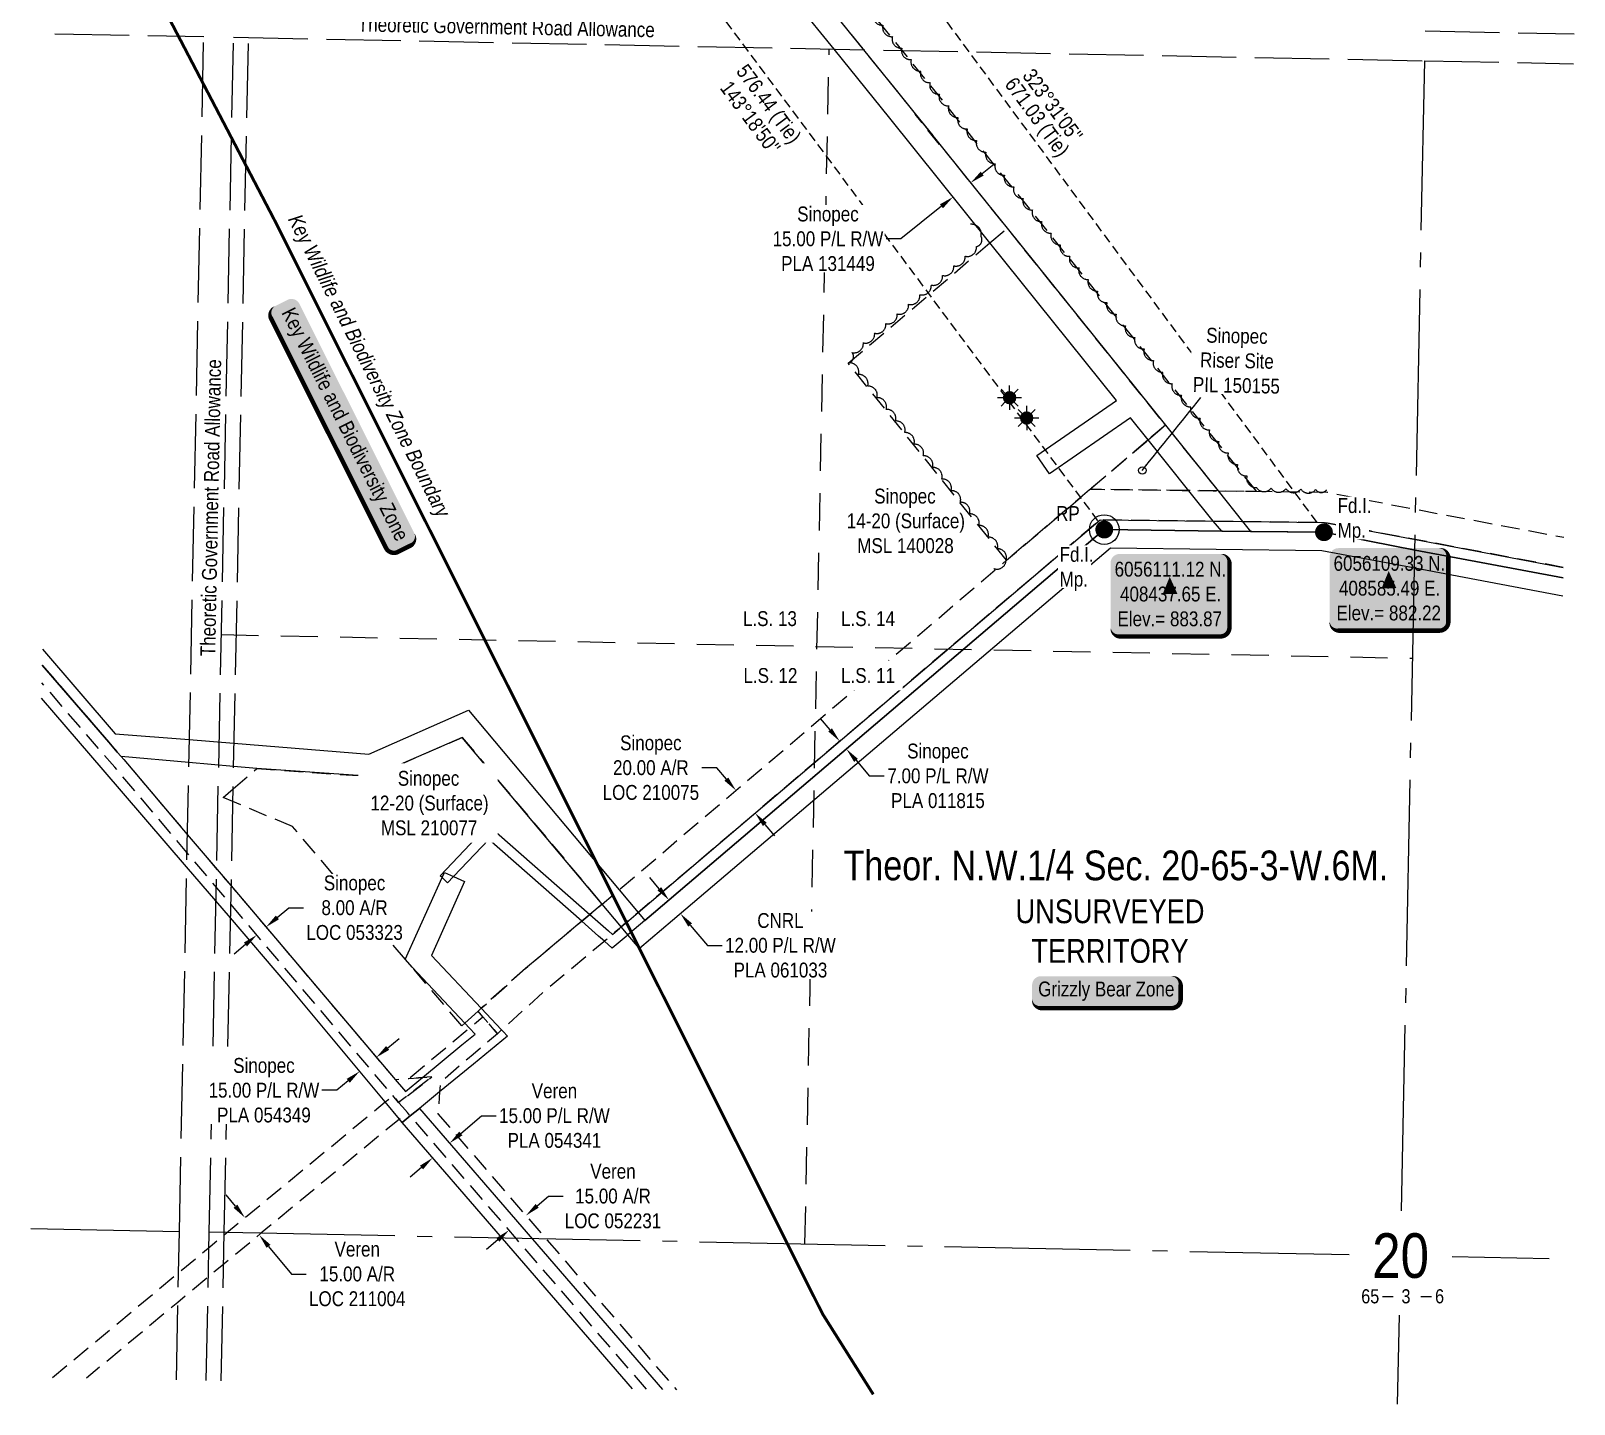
# Model space of a CAD drawing. Extents: x 406153 to 408770, y 6055523 to 6058345.
# Drawn here: x 407715 to 408754, y 6055523 to 6056447 of the extents above; entities that cross this region are included whole.
import ezdxf
from ezdxf.enums import TextEntityAlignment as Align

# ---------------------------------------------------------------- set-up
doc = ezdxf.new("R2010")
doc.units = 0
doc.header["$LTSCALE"] = 5
doc.header["$PDMODE"] = 34
doc.header["$PDSIZE"] = 0.03
for name, pattern in [('0', [1, 1, 0]), ('DASHDOT2', [12.7, 6.35, -3.175, 0, -3.175]), ('foc-ACCESSROAD', [3.75, 2.5, -1.25]), ('foc-LSD', [8, 5, -3]), ('foc-QUARTERLINE', [33, 25, -3, 2, -3]), ('foc-TIELINE', [1.875, 1.25, -0.625]), ('foc-UNSURVEYED', [12.5, 10, -2.5])]:
    doc.linetypes.add(name, pattern=pattern)
doc.layers.get('Defpoints').update_dxf_attribs({"color": 9})
for name, color, linetype in [('10', 1, 'Continuous'), ('35', 37, 'Continuous'), ('9', 3, 'Continuous'), ('AS-WILDLIFE', 131, 'DASHDOT2'), ('AS-WILDLIFE-BLOCK', 131, 'Continuous'), ('C-AR', 13, 'foc-ACCESSROAD'), ('C-RW', 13, 'Continuous'), ('C-SYMBOL', 7, 'Continuous'), ('C-WS', 13, 'foc-ACCESSROAD'), ('C-WS-S', 13, 'Continuous'), ('DETAIL-T', 7, 'Continuous'), ('F-AR', 190, 'foc-ACCESSROAD'), ('F-RW', 190, 'Continuous'), ('L-BD', 7, 'Continuous'), ('L-MON', 1, 'Continuous'), ('L-QSEC', 8, 'foc-QUARTERLINE'), ('L-ROAD-T', 7, 'Continuous'), ('L-SECLBL', 7, 'Continuous'), ('L-SECTION-LSD', 7, 'foc-LSD'), ('L-TIE', 7, 'foc-TIELINE'), ('L-UNS-T', 3, 'Continuous'), ('L-USEC', 7, 'foc-UNSURVEYED'), ('T-BUSH', 110, '0')]:
    doc.layers.add(name, color=color, linetype=linetype)
for name, color, linetype, lineweight in [('C-AR-T', 13, 'Continuous', 9), ('C-RW-T', 13, 'Continuous', 9), ('C-WS-T', 13, 'Continuous', 9), ('F-AR-T', 190, 'Continuous', 9), ('F-RW-T', 190, 'Continuous', 9)]:
    doc.layers.add(name, color=color, linetype=linetype, lineweight=lineweight)
doc.styles.add('100L', font='ARIALN.TTF', dxfattribs={"height": 11})
doc.styles.add('175L', font='ARIALN.TTF', dxfattribs={"height": 20})
doc.styles.add('18', font='ARIALN.TTF', dxfattribs={"height": 18})
doc.styles.add('240', font='ARIALN.TTF', dxfattribs={"height": 30})
doc.styles.add('80', font='ARIALN.TTF', dxfattribs={"height": 10})
doc.styles.add('80CG', font='ARIALN.TTF', dxfattribs={"height": 10})
doc.styles.add('80L', font='ARIALN.TTF', dxfattribs={"height": 10})
doc.styles.add('SIMPLEX', font='ARIALN.TTF')
doc.dimstyles.new('Compass 5 000', dxfattribs={"dimscale": 5, "dimtxt": 9, "dimasz": 2, "dimexe": 0.2, "dimexo": 0.0625, "dimgap": 0.5, "dimtad": 0, "dimtih": 1, "dimtoh": 1, "dimzin": 0, "dimdsep": 46, "dimtxsty": '80CG', "dimcen": 0.1, "dimse1": 1, "dimse2": 1, "dimclrd": 256, "dimclrt": 256, "dimaunit": 1, "dimadec": 4, "dimazin": 0, "dimtfac": 0.06, "dimtofl": 0, "dimtmove": 0, "dimatfit": 1, "dimfxl": 0.2, "dimtolj": 1, "dimtzin": 0, "dimlwd": -1, "dimarcsym": 0})

# ---------------------------------------------------------------- blocks, each defined once
blk = doc.blocks.new('fdia')
at = {"color": 255, "const_width": 1}
blk.add_lwpolyline([(-0.5, 0, 1), (0.5, 0, 1)], format="xyb", close=True, dxfattribs=at)
blk = doc.blocks.new('Fdiaa')
blk.add_blockref('fdia', (0, 0))
blk = doc.blocks.new('fdib')
at = {"color": 1, "const_width": 1.6}
blk.add_lwpolyline([(-0.4, 0, 1), (0.4, 0, 1)], format="xyb", close=True, dxfattribs=at)
at = {"color": 1}
blk.add_circle((0, 0), 0.8, dxfattribs=at)
blk = doc.blocks.new('Fdibb')
blk.add_blockref('fdib', (0, 0))
blk = doc.blocks.new('fdicc')
for name in ['Fdibb', 'Fdiaa']:
    blk.add_blockref(name, (0, 0))
blk = doc.blocks.new('FDI')
blk.add_blockref('fdicc', (0, 0))
blk = doc.blocks.new('GAS')
h = blk.add_hatch(color=255)
h.dxf.hatch_style = 1
edge = h.paths.add_edge_path()
edge.add_arc((0, 0), 0.9, 0, 360)
for p, q in [((-0.81, 0), (-1.62, 0)), ((-0.57, 0.57), (-1.14, 1.14)), ((0, 0.81), (0, 1.62)), ((0.57, 0.57), (1.14, 1.14)), ((1.62, 0), (0.81, 0)), ((-0.57, -0.57), (-1.14, -1.14)), ((0, -0.81), (0, -1.62)), ((1.14, -1.14), (0.57, -0.57))]:
    blk.add_line(p, q)
blk.add_circle((0, 0), 0.8)
blk = doc.blocks.new('L-SECLBL')
at = {"layer": '9', "color": 7}
for p, q in [((-5.1, -27.8), (-12.3, -27.8)), ((20.7, -27.8), (13.5, -27.8))]:
    blk.add_line(p, q, dxfattribs=at)
at = {"layer": '10', "color": 2, "style": 'SIMPLEX'}
blk.add_attdef('SEC', text='', height=30, dxfattribs=at).set_placement((0, 0), align=Align.MIDDLE)
at = {"layer": '10', "color": 5, "style": '80L'}
blk.add_attdef('TWP', text='', height=9.5, dxfattribs=at).set_placement((-14.4, -27.4), align=Align.MIDDLE_RIGHT)
blk.add_attdef('RGE', text='', height=9.5, dxfattribs=at).set_placement((3.6, -27.4), align=Align.MIDDLE_CENTER)
blk.add_attdef('MER', text='', height=9.5, dxfattribs=at).set_placement((23.2, -27.4), align=Align.MIDDLE_LEFT)
blk = doc.blocks.new('*D48')
at = {"layer": 'Defpoints', "color": 0, "linetype": 'Continuous', "transparency": 16777216}
for p in [(408008.7, 6055695.5), (407997.4, 6055685.7), (408048.4, 6055649.6)]:
    blk.add_point(p, dxfattribs=at)
at = {"layer": 'F-AR-T', "transparency": 16777216}
for p, q in [((408055.9, 6055656.2), (408063.5, 6055662.7)), ((408063.5, 6055662.7), (408073.5, 6055662.7)), ((408029.5, 6055633.3), (408021.9, 6055626.7))]:
    blk.add_line(p, q, dxfattribs=at)
at = {"layer": 'F-AR-T', "linetype": 'Continuous', "transparency": 16777216}
for points in [[(408054.9, 6055657.4), (408057, 6055654.9), (408048.4, 6055649.6)], [(408028.4, 6055634.5), (408030.6, 6055632), (408037, 6055639.8)]]:
    blk.add_solid(points, dxfattribs=at)
at = {"layer": 'F-AR-T', "linetype": 'Continuous', "transparency": 16777216, "insert": (408107, 6055662.7), "char_height": 10, "attachment_point": 5, "style": '80CG'}
blk.add_mtext('\\A1;Veren\\P15.00 A/R\\PLOC 052231', dxfattribs=at)
blk = doc.blocks.new('*D49')
at = {"layer": 'C-AR-T', "transparency": 16777216}
for p, q in [((407881.1, 6055850.2), (407888.8, 6055856.7)), ((407888.8, 6055856.7), (407898.8, 6055856.7)), ((407859.6, 6055832), (407852, 6055825.5))]:
    blk.add_line(p, q, dxfattribs=at)
for points in [[(407880.1, 6055851.5), (407882.2, 6055848.9), (407873.5, 6055843.7)], [(407858.6, 6055833.3), (407860.7, 6055830.7), (407867.3, 6055838.4)]]:
    blk.add_solid(points, dxfattribs=at)
at = {"layer": 'Defpoints', "color": 0, "transparency": 16777216}
for p in [(407867.3, 6055838.4), (407919.4, 6055777), (407925.6, 6055782.2)]:
    blk.add_point(p, dxfattribs=at)
at = {"layer": 'C-AR-T', "transparency": 16777216, "insert": (407933.1, 6055856.7), "char_height": 10, "attachment_point": 5, "style": '80CG', "bg_fill": 3, "box_fill_scale": 1.1, "bg_fill_color": 256, "bg_fill_true_color": 13158600, "bg_fill_transparency": 0}
blk.add_mtext('\\A1;Sinopec\\P8.00 A/R\\PLOC 053323', dxfattribs=at)
blk = doc.blocks.new('*D50')
at = {"layer": 'C-AR-T', "transparency": 16777216}
for p, q in [((408176.8, 6055950.9), (408166.8, 6055950.9)), ((408183.3, 6055943.3), (408176.8, 6055950.9)), ((408209.2, 6055912.8), (408215.7, 6055905.2))]:
    blk.add_line(p, q, dxfattribs=at)
for points in [[(408184.6, 6055944.3), (408182, 6055942.2), (408189.8, 6055935.6)], [(408210.5, 6055913.9), (408207.9, 6055911.7), (408202.7, 6055920.4)]]:
    blk.add_solid(points, dxfattribs=at)
at = {"layer": 'Defpoints', "color": 0, "transparency": 16777216}
for p in [(408188.6, 6055934.7), (408189.8, 6055935.6), (408201.6, 6055919.4)]:
    blk.add_point(p, dxfattribs=at)
at = {"layer": 'C-AR-T', "transparency": 16777216, "insert": (408132.5, 6055950.9), "char_height": 10, "attachment_point": 5, "style": '80CG'}
blk.add_mtext('\\A1;Sinopec\\P20.00 A/R\\PLOC 210075', dxfattribs=at)
blk = doc.blocks.new('*D51')
at = {"layer": 'Defpoints', "color": 0, "linetype": 'Continuous', "transparency": 16777216}
for p in [(407880.6, 6055665.7), (407890.1, 6055654.2), (407868.9, 6055636.6)]:
    blk.add_point(p, dxfattribs=at)
at = {"layer": 'F-AR-T', "transparency": 16777216}
for p, q in [((407853, 6055655.9), (407846.6, 6055663.6)), ((407875.2, 6055628.9), (407890.6, 6055610.3)), ((407890.6, 6055610.3), (407900.6, 6055610.3))]:
    blk.add_line(p, q, dxfattribs=at)
at = {"layer": 'F-AR-T', "linetype": 'Continuous', "transparency": 16777216}
for points in [[(407854.2, 6055657), (407851.7, 6055654.8), (407859.3, 6055648.2)], [(407876.5, 6055630), (407873.9, 6055627.9), (407868.9, 6055636.6)]]:
    blk.add_solid(points, dxfattribs=at)
at = {"layer": 'F-AR-T', "linetype": 'Continuous', "transparency": 16777216, "insert": (407934.9, 6055610.3), "char_height": 10, "attachment_point": 5, "style": '80CG'}
blk.add_mtext('\\A1;Veren\\P15.00 A/R\\PLOC 211004', dxfattribs=at)
blk = doc.blocks.new('*D52')
at = {"layer": 'C-AR-T', "transparency": 16777216}
for p, q in [((408253.2, 6055976.4), (408246.7, 6055984)), ((408270.6, 6055955.9), (408279.5, 6055945.4)), ((408279.5, 6055945.4), (408289.5, 6055945.4))]:
    blk.add_line(p, q, dxfattribs=at)
for points in [[(408254.4, 6055977.4), (408251.9, 6055975.3), (408259.6, 6055968.7)], [(408271.8, 6055956.9), (408269.3, 6055954.8), (408264.1, 6055963.5)]]:
    blk.add_solid(points, dxfattribs=at)
at = {"layer": 'Defpoints', "color": 0, "transparency": 16777216}
for p in [(408255, 6055964.8), (408259.5, 6055959.6), (408264.1, 6055963.5)]:
    blk.add_point(p, dxfattribs=at)
at = {"layer": 'C-AR-T', "transparency": 16777216, "insert": (408325.7, 6055945.4), "char_height": 10, "attachment_point": 5, "style": '80CG'}
blk.add_mtext('\\A1;Sinopec\\P7.00 P/L R/W\\PPLA 011815', dxfattribs=at)
blk = doc.blocks.new('*D53')
at = {"layer": 'Defpoints', "color": 0, "transparency": 16777216}
for p in [(407997.1, 6055698.3), (408002.2, 6055692.4), (407990.8, 6055682.6)]:
    blk.add_point(p, dxfattribs=at)
at = {"layer": 'F-RW-T', "transparency": 16777216}
for p, q in [((408004.6, 6055704.8), (408018.5, 6055716.8)), ((408018.5, 6055716.8), (408028.5, 6055716.8)), ((407978.2, 6055681.9), (407970.6, 6055675.4))]:
    blk.add_line(p, q, dxfattribs=at)
for points in [[(408003.5, 6055706.1), (408005.7, 6055703.6), (407997.1, 6055698.3)], [(407977.1, 6055683.2), (407979.2, 6055680.7), (407985.7, 6055688.5)]]:
    blk.add_solid(points, dxfattribs=at)
at = {"layer": 'F-RW-T', "transparency": 16777216, "insert": (408067.6, 6055716.8), "char_height": 10, "attachment_point": 5, "style": '80CG'}
blk.add_mtext('\\A1;Veren\\P15.00 P/L R/W\\PPLA 054341', dxfattribs=at)
blk = doc.blocks.new('*D54')
at = {"layer": 'C-AR-T', "transparency": 16777216}
for p, q in [((407955.4, 6055762.4), (407963, 6055768.8)), ((407921.1, 6055733.9), (407911.1, 6055733.9)), ((407928.8, 6055740.3), (407921.1, 6055733.9))]:
    blk.add_line(p, q, dxfattribs=at)
for points in [[(407954.3, 6055763.7), (407956.4, 6055761.1), (407947.7, 6055756)], [(407927.8, 6055741.6), (407929.9, 6055739), (407936.5, 6055746.7)]]:
    blk.add_solid(points, dxfattribs=at)
at = {"layer": 'Defpoints', "color": 0, "transparency": 16777216}
for p in [(407935.2, 6055770.9), (407924.1, 6055761.7), (407936.5, 6055746.7)]:
    blk.add_point(p, dxfattribs=at)
at = {"layer": 'C-AR-T', "transparency": 16777216, "insert": (407872.1, 6055733.9), "char_height": 10, "attachment_point": 5, "style": '80CG', "bg_fill": 3, "box_fill_scale": 1.1, "bg_fill_color": 256, "bg_fill_true_color": 13158600, "bg_fill_transparency": 0}
blk.add_mtext('\\A1;Sinopec\\P15.00 P/L R/W\\PPLA 054349', dxfattribs=at)
blk = doc.blocks.new('*D55')
at = {"layer": 'Defpoints', "color": 0, "transparency": 16777216}
for p in [(408143.7, 6055861), (408151.4, 6055851.9), (408152.4, 6055852.7)]:
    blk.add_point(p, dxfattribs=at)
at = {"layer": 'F-RW-T', "transparency": 16777216}
for p, q in [((408138.2, 6055869.5), (408131.7, 6055877.1)), ((408158.9, 6055845.1), (408170.6, 6055831.4)), ((408170.6, 6055831.4), (408180.6, 6055831.4))]:
    blk.add_line(p, q, dxfattribs=at)
for points in [[(408139.5, 6055870.6), (408136.9, 6055868.4), (408144.7, 6055861.9)], [(408160.2, 6055846.2), (408157.7, 6055844), (408152.4, 6055852.7)]]:
    blk.add_solid(points, dxfattribs=at)
at = {"layer": 'F-RW-T', "transparency": 16777216, "insert": (408219.7, 6055831.4), "char_height": 10, "attachment_point": 5, "style": '80CG', "bg_fill": 3, "box_fill_scale": 1.1, "bg_fill_color": 256, "bg_fill_true_color": 13158600, "bg_fill_transparency": 0}
blk.add_mtext('\\A1;CNRL\\P12.00 P/L R/W\\PPLA 061033', dxfattribs=at)
blk = doc.blocks.new('*U56')
h = blk.add_hatch(color=254)
edge = h.paths.add_edge_path()
edge.add_line((-34, -28.5), (34, -28.5))
edge.add_arc((34, -22.5), 6, 270, 360)
edge.add_line((40, -22.5), (40, 21))
edge.add_arc((34, 21), 6, 0, 90)
edge.add_line((34, 27), (-34, 27))
edge.add_arc((-34, 21), 6, 90, 180)
edge.add_line((-40, 21), (-40, -22.5))
edge.add_arc((-34, -22.5), 6, 180, 270)
at = {"color": 1, "flags": 128}
blk.add_lwpolyline([(-34, -28.5, 3, 3, 0), (34, -28.5, 3, 3, 0.414214), (40, -22.5, 3, 3, 0), (40, 21, 3, 0, 0.414214), (34, 27, 0, 0, 0), (-34, 27, 0, 0, 0.414214), (-40, 21, 0, 0, 0), (-40, -22.5, 0, 3, 0.414214)], format="xyseb", close=True, dxfattribs=at)
blk.add_lwpolyline([(-0.2, 11.6, 0, 10, 0), (0, 0, 5, 5, 0)], format="xyseb", dxfattribs=at)
at = {"color": 1, "style": '80'}
blk.add_attdef('ENTER_TEXT_001', (-36, -5), '', height=10, dxfattribs=at)
blk = doc.blocks.new('*D57')
at = {"layer": 'C-RW-T', "transparency": 16777216}
for p, q in [((408355.5, 6056350.6), (408363.3, 6056356.9)), ((408328.1, 6056328.6), (408300.8, 6056306.7)), ((408300.8, 6056306.7), (408290.8, 6056306.7))]:
    blk.add_line(p, q, dxfattribs=at)
for points in [[(408354.5, 6056351.9), (408356.5, 6056349.3), (408347.7, 6056344.4)], [(408327, 6056329.9), (408329.1, 6056327.3), (408335.9, 6056334.9)]]:
    blk.add_solid(points, dxfattribs=at)
at = {"layer": 'Defpoints', "color": 0, "transparency": 16777216}
for p in [(408335.9, 6056334.9), (408354, 6056336.5), (408342.2, 6056327)]:
    blk.add_point(p, dxfattribs=at)
at = {"layer": 'C-RW-T', "transparency": 16777216, "insert": (408251.7, 6056306.7), "char_height": 10, "attachment_point": 5, "style": '80CG', "bg_fill": 3, "box_fill_scale": 1.1, "bg_fill_color": 256, "bg_fill_true_color": 13158600, "bg_fill_transparency": 0}
blk.add_mtext('\\A1;Sinopec\\P15.00 P/L R/W\\PPLA 131449', dxfattribs=at)
blk = doc.blocks.new('*U58')
h = blk.add_hatch(color=255)
edge = h.paths.add_edge_path()
edge.add_line((-86.5, -11.5), (86.5, -11.5))
edge.add_arc((86.5, -5.5), 6, 270, 360)
edge.add_line((92.5, -5.5), (92.5, 4))
edge.add_arc((86.5, 4), 6, 0, 90)
edge.add_line((86.5, 10), (-86.5, 10))
edge.add_arc((-86.5, 4), 6, 90, 180)
edge.add_line((-92.5, 4), (-92.5, -5.5))
edge.add_arc((-86.5, -5.5), 6, 180, 270)
at = {"color": 131, "flags": 128}
blk.add_lwpolyline([(-86.5, -11.5, 3, 3, 0), (86.5, -11.5, 3, 3, 0.414214), (92.5, -5.5, 3, 3, 0), (92.5, 4, 3, 0, 0.414214), (86.5, 10, 0, 0, 0), (-86.5, 10, 0, 0, 0.414214), (-92.5, 4, 0, 0, 0), (-92.5, -5.5, 0, 3, 0.414214)], format="xyseb", close=True, dxfattribs=at)
at = {"color": 131, "style": '80'}
blk.add_attdef('ENTER_TEXT_001', (-36, -5), '', height=10, dxfattribs=at)
blk = doc.blocks.new('*U60')
h = blk.add_hatch(color=255)
edge = h.paths.add_edge_path()
edge.add_line((-44, -11.5), (44, -11.5))
edge.add_arc((44, -5.5), 6, 270, 360)
edge.add_line((50, -5.5), (50, 4))
edge.add_arc((44, 4), 6, 0, 90)
edge.add_line((44, 10), (-44, 10))
edge.add_arc((-44, 4), 6, 90, 180)
edge.add_line((-50, 4), (-50, -5.5))
edge.add_arc((-44, -5.5), 6, 180, 270)
at = {"color": 131, "flags": 128}
blk.add_lwpolyline([(-44, -11.5, 3, 3, 0), (44, -11.5, 3, 3, 0.414214), (50, -5.5, 3, 3, 0), (50, 4, 3, 0, 0.414214), (44, 10, 0, 0, 0), (-44, 10, 0, 0, 0.414214), (-50, 4, 0, 0, 0), (-50, -5.5, 0, 3, 0.414214)], format="xyseb", close=True, dxfattribs=at)
at = {"color": 131, "style": '80'}
blk.add_attdef('ENTER_TEXT_001', (-36, -5), '', height=10, dxfattribs=at)
blk = doc.blocks.new('RP')
at = {"layer": '35', "color": 3}
blk.add_circle((0, 0), 10, dxfattribs=at)
at = {"layer": '35', "color": 3, "style": '80'}
blk.add_attdef('RP_001', (-32.4, 5.8), '', height=10, dxfattribs=at)

msp = doc.modelspace()

# ---------------------------------------------------------------- linework, layer by layer
at = {"layer": 'C-AR', "flags": 128}
msp.add_lwpolyline([(408540.165, 6056136.881), (408320.603, 6056410.019), (408150.938, 6056619.709), (408115.189, 6056590.792), (408172.208, 6056561.636), (408305.041, 6056397.469), (408514.273, 6056137.182)], close=True, dxfattribs=at)
for points in [[(408326.832, 6056370.163), (408310.425, 6056390.593)], [(408746.561, 6056085.677), (408647.029, 6056104.425), (408585.924, 6056115.934), (408530.306, 6056116.592), (408511.44, 6056116.815), (408510.861, 6056116.822), (408434.939, 6056117.72), (408124.011, 6055853.497), (408117.622, 6055848.068), (408112.583, 6055843.786), (408111.384, 6055842.767), (408106.638, 6055838.734), (408101.248, 6055834.164), (408100.825, 6055833.877), (408091.656, 6055826.214), (408061.192, 6055800.759), (408049.033, 6055789.798), (408032.091, 6055774.526), (408029.219, 6055771.937), (408019.484, 6055783.352), (408016.273, 6055787.176), (408018.384, 6055789.079), (408048.071, 6055815.841), (408085.939, 6055847.633), (408091.335, 6055852.188), (408099.675, 6055859.165), (408111.139, 6055868.79), (408371.866, 6056090.435), (408428.11, 6056138.226), (408490.104, 6056137.475), (408510.952, 6056137.222), (408536.919, 6056136.918), (408587.912, 6056136.289), (408647.438, 6056124.687), (408746.975, 6056105.938)], [(407722.889, 6056019.975), (407767.635, 6055968.155), (407773.417, 6055961.458), (407775.952, 6055958.522), (407777.727, 6055956.466), (407820.497, 6055906.082), (407849.959, 6055871.374), (407959.293, 6055742.578), (407960.484, 6055741.175), (407969.55, 6055741.803), (407976.138, 6055742.259), (407978.711, 6055742.437), (407985.082, 6055742.878), (407962.766, 6055725.788), (407958.869, 6055730.371), (407849.711, 6055859.163), (407820.25, 6055893.924), (407771.659, 6055951.256), (407769.879, 6055953.317), (407722.648, 6056008.01)]]:
    msp.add_lwpolyline(points, dxfattribs=at)
at = {"layer": 'C-RW'}
for points in [[(408250.706, 6056464.622), (408275.504, 6056433.973), (408305.073, 6056397.43), (408353.483, 6056337.207), (408372.284, 6056313.818), (408478.823, 6056181.282), (408497.616, 6056157.903), (408514.32, 6056137.123), (408530.752, 6056116.587), (408536.105, 6056109.926), (408517.133, 6056110.156), (408516.67, 6056110.162), (408510.861, 6056116.823), (408494.571, 6056137.164), (408467.177, 6056171.398), (408455.269, 6056186.201), (408400.893, 6056148.528), (408392.35, 6056160.858), (408445.852, 6056197.925), (408360.681, 6056303.972), (408293.236, 6056387.948), (408255.812, 6056434.264), (408231.044, 6056464.922)], [(408746.416, 6056078.578), (408646.886, 6056097.322), (408585.49, 6056109.328), (408537.056, 6056109.915), (408516.67, 6056110.162), (408437.645, 6056111.12), (408134.359, 6055853.101), (408128.498, 6055848.105), (408117.081, 6055838.427), (408115.878, 6055837.408), (408106.563, 6055829.491), (408101.248, 6055834.164), (408097.265, 6055837.67), (408085.939, 6055847.633), (408023.393, 6055902.652), (407999.729, 6055877.693), (407995.702, 6055873.446), (407991.956, 6055877.007), (407990.631, 6055878.267), (408022.957, 6055912.337), (408091.335, 6055852.188), (408103.959, 6055841.09), (408106.638, 6055838.734), (408111.384, 6055842.767), (408112.583, 6055843.786), (408117.622, 6055848.068), (408124.011, 6055853.497), (408434.939, 6056117.72), (408510.861, 6056116.822), (408511.44, 6056116.815), (408530.306, 6056116.592), (408585.924, 6056115.934), (408647.029, 6056104.425), (408746.561, 6056085.677)], [(407722.889, 6056019.975), (407767.635, 6055968.155), (407773.417, 6055961.458), (407775.952, 6055958.522), (407777.727, 6055956.466), (407820.497, 6055906.082), (407849.959, 6055871.374), (407959.293, 6055742.578), (407960.484, 6055741.175), (407966.095, 6055734.564), (407967.357, 6055733.078), (407978.711, 6055742.437), (408005.335, 6055764.384), (408014.18, 6055771.675), (408010.345, 6055775.747), (408007.245, 6055779.038), (407971.823, 6055816.649), (407967.204, 6055821.787), (407991.956, 6055877.007), (407993.511, 6055880.477), (407999.729, 6055877.693), (408007.186, 6055874.354), (407984.892, 6055824.642), (408018.384, 6055789.08), (408032.091, 6055774.526), (408033.072, 6055773.485), (408036.068, 6055770.304), (408013.109, 6055751.467), (407990.317, 6055732.766), (407976.831, 6055721.702), (407970.623, 6055716.649), (407965.23, 6055712.185), (407963.259, 6055714.552), (407953.669, 6055726.078), (407887.577, 6055805.508), (407849.522, 6055849.833), (407820.051, 6055884.159), (407763.961, 6055949.49), (407722.438, 6055997.603)]]:
    msp.add_lwpolyline(points, dxfattribs=at)
at = {"layer": 'C-WS'}
for points in [[(408427.808, 6056137.969), (408371.861, 6056090.454), (408265.378, 6056223.036), (408360.681, 6056303.972), (408372.263, 6056313.801), (408478.823, 6056181.282), (408467.177, 6056171.398), (408427.808, 6056137.969)], [(408492.021, 6056137.451), (408428.11, 6056138.226), (408467.171, 6056171.398), (408478.823, 6056181.282), (408497.617, 6056157.902), (408514.272, 6056137.183), (408492.021, 6056137.451)], [(408005.511, 6055971.353), (408099.675, 6055859.165), (408091.342, 6055852.175), (408085.939, 6055847.633), (408048.071, 6055815.841), (408018.384, 6055789.08), (408016.273, 6055787.176), (408007.245, 6055779.039), (408005.295, 6055777.281), (407971.823, 6055816.649), (407967.274, 6055821.948), (407891.23, 6055911.438), (407851.115, 6055928.14), (407844.596, 6055930.854), (407851.287, 6055936.605), (407867.222, 6055950.3), (407945.228, 6055944.924), (408005.511, 6055971.353)]]:
    msp.add_lwpolyline(points, close=True, dxfattribs=at)
at = {"layer": 'F-AR', "flags": 128}
for points in [[(408129.586, 6055532.787), (408042.033, 6055634.05), (407970.614, 6055716.659), (407968.61, 6055718.97), (407965.342, 6055722.737), (407962.766, 6055725.788), (407985.082, 6055742.878), (407978.711, 6055742.437), (407976.138, 6055742.259), (407969.55, 6055741.803), (408010.345, 6055775.747), (408019.484, 6055783.352), (408029.219, 6055771.937), (408012.963, 6055758.074), (408009.102, 6055754.782), (407990.805, 6055739.18), (407990.317, 6055732.766), (407989.2, 6055718.095), (408062.207, 6055633.651), (408149.762, 6055532.388)], [(407729.785, 6055540.698), (407783.151, 6055585.033), (407814.495, 6055611.073), (407835.813, 6055628.784), (407845.182, 6055636.519), (407846.885, 6055637.925), (407953.669, 6055726.078), (407958.869, 6055730.371), (407962.766, 6055725.788), (407965.342, 6055722.737), (407968.61, 6055718.97), (407963.259, 6055714.552), (407869.884, 6055637.467), (407845.367, 6055617.229), (407844.779, 6055616.74), (407814.092, 6055591.246), (407792.715, 6055573.485), (407752.703, 6055540.245)]]:
    msp.add_lwpolyline(points, dxfattribs=at)
at = {"layer": 'F-RW'}
for points in [[(407723.104, 6056030.606), (407772.026, 6055973.825), (407821.794, 6055969.833), (407851.914, 6055967.416), (407942.59, 6055960.143), (408009.776, 6055989.596), (408111.148, 6055868.81), (408124.011, 6055853.497), (408125.283, 6055851.981), (408128.502, 6055848.122), (408134.288, 6055853.047), (408437.645, 6056111.12), (408516.67, 6056110.162), (408536.105, 6056109.926), (408585.49, 6056109.328), (408646.886, 6056097.322), (408746.416, 6056078.578)], [(408746.167, 6056066.396), (408646.64, 6056085.117), (408584.06, 6056096.889), (408441.81, 6056098.631), (408146.991, 6055848.1), (408124.793, 6055829.238), (408117.081, 6055838.427), (408114.876, 6055841.054), (408112.583, 6055843.786), (408111.579, 6055844.982), (408099.675, 6055859.165), (408005.511, 6055971.353), (407945.228, 6055944.924), (407867.222, 6055950.3), (407851.594, 6055951.708), (407821.481, 6055954.42), (407775.948, 6055958.523), (407773.417, 6055961.452), (407767.635, 6055968.149), (407722.889, 6056019.97)], [(408120.164, 6055532.973), (408032.614, 6055634.237), (407965.23, 6055712.185), (407970.612, 6055716.662), (407976.831, 6055721.702), (408052.794, 6055633.837), (408140.347, 6055532.574)]]:
    msp.add_lwpolyline(points, dxfattribs=at)
at = {"layer": 'L-QSEC'}
for p, q in [((408637.695, 6055652.716), (408653.301, 6056426.514)), ((407715.24, 6055640.958), (407815.193, 6055638.985)), ((407835.297, 6055638.587), (408602.554, 6055623.404)), ((408671.823, 6055622.034), (408737.055, 6055620.743)), ((408635.074, 6055522.784), (408636.283, 6055582.73))]:
    msp.add_line(p, q, dxfattribs=at)
at = {"layer": 'L-SECTION-LSD'}
for p, q in [((408236.189, 6055630.654), (408252.471, 6056434.433)), ((407843.473, 6056040.469), (408645.195, 6056024.607))]:
    msp.add_line(p, q, dxfattribs=at)
at = {"layer": 'L-TIE'}
for p, q in [((408186.686, 6056648.627), (408585.49, 6056109.328)), ((408093.415, 6056573.178), (408437.645, 6056111.12))]:
    msp.add_line(p, q, dxfattribs=at)
at = {"layer": 'L-USEC'}
for p, q in [((407731.478, 6056444.725), (407831.545, 6056442.749)), ((407815.193, 6055638.985), (407831.545, 6056442.749)), ((407835.297, 6055638.576), (407851.649, 6056442.34)), ((407845.349, 6055638.371), (407861.701, 6056442.136)), ((407851.649, 6056442.352), (408653.301, 6056426.514)), ((407851.649, 6056442.352), (407851.649, 6056442.343)), ((407861.706, 6056442.153), (407861.706, 6056442.14)), ((408653.699, 6056446.619), (408753.868, 6056444.635)), ((408653.301, 6056426.514), (408753.462, 6056424.531)), ((407813.16, 6055539.048), (407815.193, 6055638.985)), ((407833.265, 6055538.65), (407835.297, 6055638.576)), ((407843.317, 6055538.452), (407845.349, 6055638.371))]:
    msp.add_line(p, q, dxfattribs=at)
at = {"layer": 'T-BUSH', "flags": 128}
for points in [[(408092.882, 6056573.676, 0.52056705), (408086.49, 6056581.361, 0.52056705), (408080.098, 6056589.046, 0.52056705), (408073.706, 6056596.731, 0.52056705), (408067.314, 6056604.416, 0.52056705), (408060.922, 6056612.1, 0.52056705), (408054.53, 6056619.785, 0.52056705), (408048.138, 6056627.47, 0.52056705), (408041.746, 6056635.155, 0.52056705), (408035.354, 6056642.84, 0.52056705), (408028.962, 6056650.525, 0.52056705), (408022.57, 6056658.209, 0.52056705), (408016.178, 6056665.894, 0.52056705), (408009.821, 6056673.576, 0.52056705), (408017.432, 6056680.055, 0.52056705), (408025.044, 6056686.533, 0.52056705), (408032.656, 6056693.012, 0.52056705), (408040.268, 6056699.491, 0.52056705), (408047.88, 6056705.97, 0.52056705), (408055.491, 6056712.448, 0.52056705), (408063.103, 6056718.927, 0.52056705), (408070.715, 6056725.406, 0.52056705), (408078.327, 6056731.885, 0.52056705), (408085.939, 6056738.363, 0.52056705), (408093.55, 6056744.842, 0.52056705), (408101.162, 6056751.321, 0.52056705), (408107.885, 6056748.381, 0.52056705), (408114.15, 6056740.592, 0.52056705), (408120.415, 6056732.804, 0.52056705), (408126.679, 6056725.015, 0.52056705), (408132.944, 6056717.226, 0.52056705), (408139.209, 6056709.437, 0.52056705), (408145.474, 6056701.648, 0.52056705), (408151.739, 6056693.86, 0.52056705), (408158.004, 6056686.071, 0.52056705), (408164.268, 6056678.282, 0.52056705), (408170.533, 6056670.493, 0.52056705), (408176.798, 6056662.704, 0.52056705), (408183.063, 6056654.915, 0.52056705), (408188.059, 6056647.236, 0.52056705), (408180.556, 6056640.631, 0.52056705), (408173.053, 6056634.026, 0.52056705), (408165.551, 6056627.422, 0.52056705), (408158.048, 6056620.817, 0.52056705), (408156.244, 6056613.226, 0.52056705), (408161.979, 6056605.04, 0.52056705), (408168.173, 6056597.202, 0.52056705), (408174.518, 6056589.478, 0.52056705), (408180.863, 6056581.754, 0.52056705), (408187.208, 6056574.03, 0.52056705), (408193.553, 6056566.307, 0.52056705), (408199.897, 6056558.583, 0.52056705), (408206.242, 6056550.859, 0.52056705), (408212.587, 6056543.135, 0.52056705), (408218.932, 6056535.412, 0.52056705), (408225.277, 6056527.688, 0.52056705), (408231.622, 6056519.964, 0.52056705), (408237.967, 6056512.24, 0.52056705), (408244.311, 6056504.517, 0.52056705), (408250.656, 6056496.793, 0.52056705), (408257.001, 6056489.069, 0.52056705), (408263.346, 6056481.345, 0.52056705), (408269.691, 6056473.621, 0.52056705), (408276.036, 6056465.898, 0.52056705), (408282.381, 6056458.174, 0.52056705), (408288.725, 6056450.45, 0.52056705), (408295.07, 6056442.726, 0.52056705), (408301.415, 6056435.003, 0.52056705), (408307.76, 6056427.279, 0.52056705), (408314.105, 6056419.555, 0.52056705), (408320.401, 6056411.792, 0.52056705), (408326.666, 6056404.003, 0.52056705), (408332.931, 6056396.215, 0.52056705), (408339.196, 6056388.426, 0.52056705), (408345.461, 6056380.637, 0.52056705), (408351.727, 6056372.849, 0.52056705), (408357.992, 6056365.06, 0.52056705), (408364.257, 6056357.271, 0.52056705), (408370.522, 6056349.483, 0.52056705), (408376.787, 6056341.694, 0.52056705), (408383.052, 6056333.905, 0.52056705), (408389.317, 6056326.117, 0.52056705), (408395.582, 6056318.328, 0.52056705), (408401.847, 6056310.539, 0.52056705), (408408.112, 6056302.751, 0.52056705), (408414.377, 6056294.962, 0.52056705), (408420.642, 6056287.173, 0.52056705), (408426.907, 6056279.385, 0.52056705), (408433.172, 6056271.596, 0.52056705), (408439.437, 6056263.808, 0.52056705), (408445.702, 6056256.019, 0.52056705), (408451.967, 6056248.23, 0.52056705), (408458.232, 6056240.442, 0.52056705), (408464.497, 6056232.653, 0.52056705), (408470.762, 6056224.864, 0.52056705), (408477.027, 6056217.076, 0.52056705), (408483.292, 6056209.287, 0.52056705), (408489.557, 6056201.498, 0.52056705), (408495.846, 6056193.729, 0.52056705), (408502.156, 6056185.976, 0.52056705), (408508.465, 6056178.224, 0.52056705), (408514.775, 6056170.471, 0.52056705), (408521.085, 6056162.719, 0.52056705), (408527.395, 6056154.966, 0.52056705), (408533.704, 6056147.214, 0.52056705), (408540.014, 6056139.461, 0.52056705), (408549.915, 6056138.985, 0.52056705), (408559.906, 6056138.693, 0.52056705), (408569.897, 6056138.401, 0.52056705), (408579.889, 6056138.109, 0.52056705), (408587.301, 6056137.892, 0.52056705)], [(408363.234, 6056084.915, 0.52056705), (408371.548, 6056090.463, 0.52056705), (408365.691, 6056098.219, 0.52056705), (408359.458, 6056106.034, 0.52056705), (408353.225, 6056113.848, 0.52056705), (408346.992, 6056121.662, 0.52056705), (408340.759, 6056129.477, 0.52056705), (408334.526, 6056137.291, 0.52056705), (408328.293, 6056145.106, 0.52056705), (408322.061, 6056152.92, 0.52056705), (408315.828, 6056160.734, 0.52056705), (408309.595, 6056168.549, 0.52056705), (408303.362, 6056176.363, 0.52056705), (408297.129, 6056184.178, 0.52056705), (408290.896, 6056191.992, 0.52056705), (408284.663, 6056199.806, 0.52056705), (408278.43, 6056207.621, 0.52056705), (408272.197, 6056215.435, 0.52056705), (408265.964, 6056223.25, 0.52056705), (408267.874, 6056230.278, 0.52056705), (408275.487, 6056236.755, 0.52056705), (408283.1, 6056243.233, 0.52056705), (408290.713, 6056249.711, 0.52056705), (408298.325, 6056256.188, 0.52056705), (408305.938, 6056262.666, 0.52056705), (408313.551, 6056269.144, 0.52056705), (408321.163, 6056275.622, 0.52056705), (408328.776, 6056282.099, 0.52056705), (408336.389, 6056288.577, 0.52056705), (408344.002, 6056295.055, 0.52056705), (408351.614, 6056301.532, 0.52056705), (408354.69, 6056308.364, 0.52056705), (408347.702, 6056316.497, 0.52056705)]]:
    msp.add_lwpolyline(points, format="xyb", dxfattribs=at)

# ---------------------------------------------------------------- block references
at = {"layer": 'AS-WILDLIFE-BLOCK'}
ref = msp.add_blockref('*U58', (407925.781, 6056181.212), dxfattribs=dict(at, xscale=0.99956919, yscale=0.99956919, zscale=0.99956919, rotation=296.6233974552898))
ref.add_attrib('ENTER_TEXT_001', 'Key Wildlife and Biodiversity Zone', (407883.681, 6056257.132), dxfattribs={"layer": '0', "color": 131, "height": 9.99569, "rotation": 296.623397, "style": '80'})
ref = msp.add_blockref('*U60', (408439.061, 6055800.681), dxfattribs=at)
ref.add_attrib('ENTER_TEXT_001', 'Grizzly Bear Zone', (408393.15, 6055797.062), dxfattribs={"layer": '0', "color": 131, "height": 10, "style": '80'})
at = {"layer": 'C-WS-S', "xscale": 5.000000000000026, "yscale": 5.000000000000026, "zscale": 5.000000000000026}
for p in [(408373.91, 6056199.853), (408385.421, 6056186.182)]:
    msp.add_blockref('GAS', p, dxfattribs=at)
at = {"layer": 'DETAIL-T'}
ref = msp.add_blockref('*U56', (408481.899, 6056067.714), dxfattribs=dict(at, xscale=0.9995612910157771, yscale=0.9995612910157771, zscale=0.9995612910157771))
ref.add_attrib('ENTER_TEXT_001', '6056111.12 N.', (408444.62, 6056079.481), dxfattribs={"layer": '0', "color": 1, "height": 9.99561, "style": '80'})
ref.add_attrib('ENTER_TEXT_002', '408437.65 E.', (408448.258, 6056062.781), dxfattribs={"layer": '0', "color": 1, "height": 9.99561, "style": '80'})
ref.add_attrib('ENTER_TEXT_003', 'Elev.= 883.87', (408446.54, 6056046.08), dxfattribs={"layer": '0', "color": 1, "height": 9.99561, "style": '80'})
ref = msp.add_blockref('*U56', (408629.246, 6056071.634), dxfattribs=dict(at, xscale=0.9995612910157771, yscale=0.9995612910157771, zscale=0.9995612910157771))
ref.add_attrib('ENTER_TEXT_001', '6056109.33 N.', (408591.967, 6056083.402), dxfattribs={"layer": '0', "color": 1, "height": 9.99561, "style": '80'})
ref.add_attrib('ENTER_TEXT_002', '408585.49 E.', (408595.604, 6056066.701), dxfattribs={"layer": '0', "color": 1, "height": 9.99561, "style": '80'})
ref.add_attrib('ENTER_TEXT_003', 'Elev.= 882.22', (408593.917, 6056050.001), dxfattribs={"layer": '0', "color": 1, "height": 9.99561, "style": '80'})
at = {"layer": 'L-BD', "xscale": 0.99956919, "yscale": 0.99956919, "zscale": 0.99956919}
msp.add_blockref('RP', (408437.645, 6056111.12), dxfattribs=at).add_auto_attribs({'RP_001': 'RP'})
at = {"layer": 'L-MON', "xscale": 5.000000000000026, "yscale": 5.000000000000026, "zscale": 5.000000000000026}
msp.add_blockref('FDI', (408437.645, 6056111.12), dxfattribs=at)
at = {"layer": 'L-SECLBL', "linetype": 'Continuous', "xscale": 0.99956919, "yscale": 0.99956919, "zscale": 0.99956919}
msp.add_blockref('L-SECLBL', (408637.09, 6055622.721), dxfattribs=at).add_auto_attribs({'SEC': '20', 'TWP': '65', 'RGE': '3', 'MER': '6'})

# ---------------------------------------------------------------- texts
at = {"layer": 'AS-WILDLIFE', "insert": (407941.721, 6056220.68), "char_height": 10, "attachment_point": 5, "rotation": 296.623397, "style": '240'}
msp.add_mtext_dynamic_manual_height_columns('{\\fArial Narrow|b0|i1|c0|p34;Key Wildlife and Biodiversity Zone Boundary}', width=226.91446, gutter_width=44.981, heights=[0], dxfattribs=at)
at = {"layer": 'C-SYMBOL', "color": 3, "linetype": 'Continuous', "style": '175L'}
msp.add_text('Theor. N.W.1/4 Sec. 20-65-3-W.6M.', height=19.99138, dxfattribs=at).set_placement((408445.487, 6055869.212), align=Align.BOTTOM_CENTER)
at = {"layer": 'C-WS-T', "insert": (408263.742, 6056138.644), "char_height": 9.99141, "attachment_point": 1, "style": '18'}
msp.add_mtext_dynamic_manual_height_columns('\\pi19.07866;Sinopec\\P\\pi0.64634;14-20 (Surface)\\P\\pi7.67646;MSL 140028', width=78.89312, gutter_width=99.914, heights=[0], dxfattribs=at)
at = {"layer": 'L-BD', "style": '80L'}
for s, rotation, p in [('576.44 (Tie)', 306.6859, (408210.942, 6056396.805)), ("323°31'05''", 306.4824, (408402.992, 6056396.503)), ("143°18'50''", 306.6859, (408199.519, 6056388.295)), ('671.03 (Tie)', 306.4824, (408391.54, 6056388.034))]:
    msp.add_text(s, height=9.99569, rotation=rotation, dxfattribs=at).set_placement(p, align=Align.MIDDLE)
at = {"layer": 'L-ROAD-T', "style": '80L'}
for rotation, p in [(358.868198, (408035.214, 6056449.261)), (88.834523, (407836.312, 6056125.823))]:
    msp.add_text('Theoretic Government Road Allowance', height=9.99569, rotation=rotation, dxfattribs=at).set_placement(p, align=Align.MIDDLE_CENTER)
at = {"layer": 'L-UNS-T', "color": 3, "insert": (408441.499, 6055840.879), "char_height": 15.99311, "attachment_point": 5, "style": '80L'}
msp.add_mtext_dynamic_manual_height_columns('UNSURVEYED TERRITORY', width=126.35929, gutter_width=47.48, heights=[0], dxfattribs=at)

# ---------------------------------------------------------------- dimensions: what is measured, and where the dimension line sits
at = {"layer": 'C-AR-T'}
dim = msp.add_aligned_dim(p1=(408201.591, 6055919.424), p2=(408188.633, 6055934.667), distance=-1.491, text='Sinopec\\P20.00 A/R\\PLOC 210075', dimstyle='Compass 5 000', dxfattribs=at)
dim.commit()
dim.dimension.update_dxf_attribs({"geometry": '*D50', "text_midpoint": (408132.48, 6055950.871)})
dim = msp.add_linear_dim(base=(408264.101, 6055963.474), p1=(408255.033, 6055964.839), p2=(408259.509, 6055959.572), angle=310.357116, text='Sinopec\\P7.00 P/L R/W\\PPLA 011815', dimstyle='Compass 5 000', dxfattribs=at)
dim.commit()
dim.dimension.update_dxf_attribs({"geometry": '*D52', "text_midpoint": (408325.723, 6055945.387), "dimtype": 161})
at = {"layer": 'F-AR-T', "linetype": 'Continuous'}
for base, p1, p2, angle, text, picture, middle in [((408048.384, 6055649.639), (407997.363, 6055685.718), (408008.71, 6055695.529), 40.845311, 'Veren\\P15.00 A/R\\PLOC 052231', '*D48', (408107.027, 6055662.719)), ((407868.863, 6055636.624), (407880.581, 6055665.742), (407890.127, 6055654.178), 309.540894, 'Veren\\P15.00 A/R\\PLOC 211004', '*D51', (407934.921, 6055610.257))]:
    dim = msp.add_linear_dim(base=base, p1=p1, p2=p2, angle=angle, text=text, dimstyle='Compass 5 000', dxfattribs=at)
    dim.commit()
    dim.dimension.update_dxf_attribs({"geometry": picture, "text_midpoint": middle, "dimtype": 161})
at = {"layer": 'F-RW-T'}
dim = msp.add_linear_dim(base=(407997.071, 6055698.29), p1=(407990.836, 6055682.565), p2=(408002.184, 6055692.376), angle=40.844779, text='Veren\\P15.00 P/L R/W\\PPLA 054341', dimstyle='Compass 5 000', dxfattribs=at)
dim.commit()
dim.dimension.update_dxf_attribs({"geometry": '*D53', "text_midpoint": (408067.566, 6055716.799), "dimtype": 161})

# ---------------------------------------------------------------- next in the draw order: texts
at = {"layer": 'C-WS-T', "insert": (408497.653, 6056247.107), "char_height": 9.99141, "attachment_point": 1, "rotation": 358.741988, "style": '80', "bg_fill": 3, "box_fill_scale": 1.1, "bg_fill_color": 256, "bg_fill_transparency": 0}
msp.add_mtext_dynamic_manual_height_columns('\\pi8.72259;Sinopec\\P\\pi4.9741;Riser Site\\P\\pi0.48955;PIL 150155', width=58.18097, gutter_width=44.961, heights=[0], dxfattribs=at)
at = {"layer": 'L-MON', "linetype": 'Continuous', "char_height": 9.9957, "attachment_point": 1, "style": '80L', "bg_fill": 3, "box_fill_scale": 1.1, "bg_fill_color": 256, "bg_fill_transparency": 0}
for insert in [(408594.651, 6056132.278), (408407.582, 6056099.428)]:
    msp.add_mtext_dynamic_manual_height_columns('Fd.I.\\PMp.', width=20.16986, gutter_width=49.978, heights=[0], dxfattribs=dict(at, insert=insert))
at = {"layer": 'L-SECTION-LSD', "attachment_point": 1, "style": '100L', "bg_fill": 3, "box_fill_scale": 1.5, "bg_fill_color": 256, "bg_fill_transparency": 0}
for s, width, insert, char_height in [('\\pi1.88798;L.S. 13', 36.81835, (408192.599, 6056056.223), 9.99569), ('L.S. 14', 36.98226, (408260.529, 6056056.223), 9.9957), ('\\pi2.22673;L.S. 12', 37.09574, (408192.599, 6056017.954), 9.99569), ('L.S. 11', 36.43379, (408260.529, 6056017.954), 9.9957)]:
    msp.add_mtext_dynamic_manual_height_columns(s, width=width, gutter_width=54.976, heights=[0], dxfattribs=dict(at, insert=insert, char_height=char_height))

# ---------------------------------------------------------------- next in the draw order: linework, layer by layer
at = {"layer": 'AS-WILDLIFE', "const_width": 2, "flags": 128}
msp.add_lwpolyline([(407734.558, 6056596.085), (407878.804, 6056320.087), (408247.992, 6055583.587), (408282.178, 6055529.349)], dxfattribs=at)

# ---------------------------------------------------------------- next in the draw order: block references
at = {"layer": 'L-MON', "xscale": 5.000000000000026, "yscale": 5.000000000000026, "zscale": 5.000000000000026}
msp.add_blockref('FDI', (408585.49, 6056109.328), dxfattribs=at)

# ---------------------------------------------------------------- next in the draw order: leaders
at = {"layer": 'C-WS-S', "path_type": 1}
msp.add_leader([(408463.247, 6056150.917), (408502.626, 6056199.927)], dimstyle='Compass 5 000', override={"dimasz": 1, "dimgap": 0.5, "dimtad": 0, "dimldrblk": 'DotBlank'}, dxfattribs=at)

# ---------------------------------------------------------------- next in the draw order: dimensions: what is measured, and where the dimension line sits
at = {"layer": 'C-AR-T'}
dim = msp.add_linear_dim(base=(407867.268, 6055838.448), p1=(407925.617, 6055782.249), p2=(407919.38, 6055776.963), angle=220.282923, text='Sinopec\\P8.00 A/R\\PLOC 053323', dimstyle='Compass 5 000', override={"dimtfill": 1}, dxfattribs=at)
dim.commit()
dim.dimension.update_dxf_attribs({"geometry": '*D49', "text_midpoint": (407933.063, 6055856.665), "dimtype": 161})
at = {"layer": 'C-RW-T'}
dim = msp.add_linear_dim(base=(408335.872, 6056334.861), p1=(408354.014, 6056336.509), p2=(408342.181, 6056327.006), angle=218.769514, text='Sinopec\\P15.00 P/L R/W\\PPLA 131449', dimstyle='Compass 5 000', override={"dimtfill": 1}, dxfattribs=at)
dim.commit()
dim.dimension.update_dxf_attribs({"geometry": '*D57', "text_midpoint": (408251.727, 6056306.704), "dimtype": 161})
at = {"layer": 'F-RW-T'}
dim = msp.add_linear_dim(base=(408152.446, 6055852.736), p1=(408143.661, 6055861.006), p2=(408151.425, 6055851.869), angle=310.357182, text='CNRL\\P12.00 P/L R/W\\PPLA 061033', dimstyle='Compass 5 000', override={"dimtfill": 1}, dxfattribs=at)
dim.commit()
dim.dimension.update_dxf_attribs({"geometry": '*D55', "text_midpoint": (408219.683, 6055831.376), "dimtype": 161})

# ---------------------------------------------------------------- next in the draw order: texts
at = {"layer": 'C-WS-T', "insert": (407940.673, 6055948.803), "char_height": 9.99141, "attachment_point": 1, "style": '18', "bg_fill": 2}
msp.add_mtext_dynamic_manual_height_columns('\\pi21.53747;Sinopec\\P\\pi3.10515;12-20 (Surface)\\P\\pi10.14889;MSL 210077', width=83.81074, gutter_width=44.961, heights=[0], dxfattribs=at)

# ---------------------------------------------------------------- next in the draw order: dimensions: what is measured, and where the dimension line sits
at = {"layer": 'C-AR-T'}
dim = msp.add_linear_dim(base=(407936.515, 6055746.694), p1=(407935.217, 6055770.94), p2=(407924.063, 6055761.659), angle=219.762933, text='Sinopec\\P15.00 P/L R/W\\PPLA 054349', dimstyle='Compass 5 000', override={"dimtfill": 1}, dxfattribs=at)
dim.commit()
dim.dimension.update_dxf_attribs({"geometry": '*D54', "text_midpoint": (407872.055, 6055733.902), "dimtype": 161})

doc.saveas('drawing.dxf')
